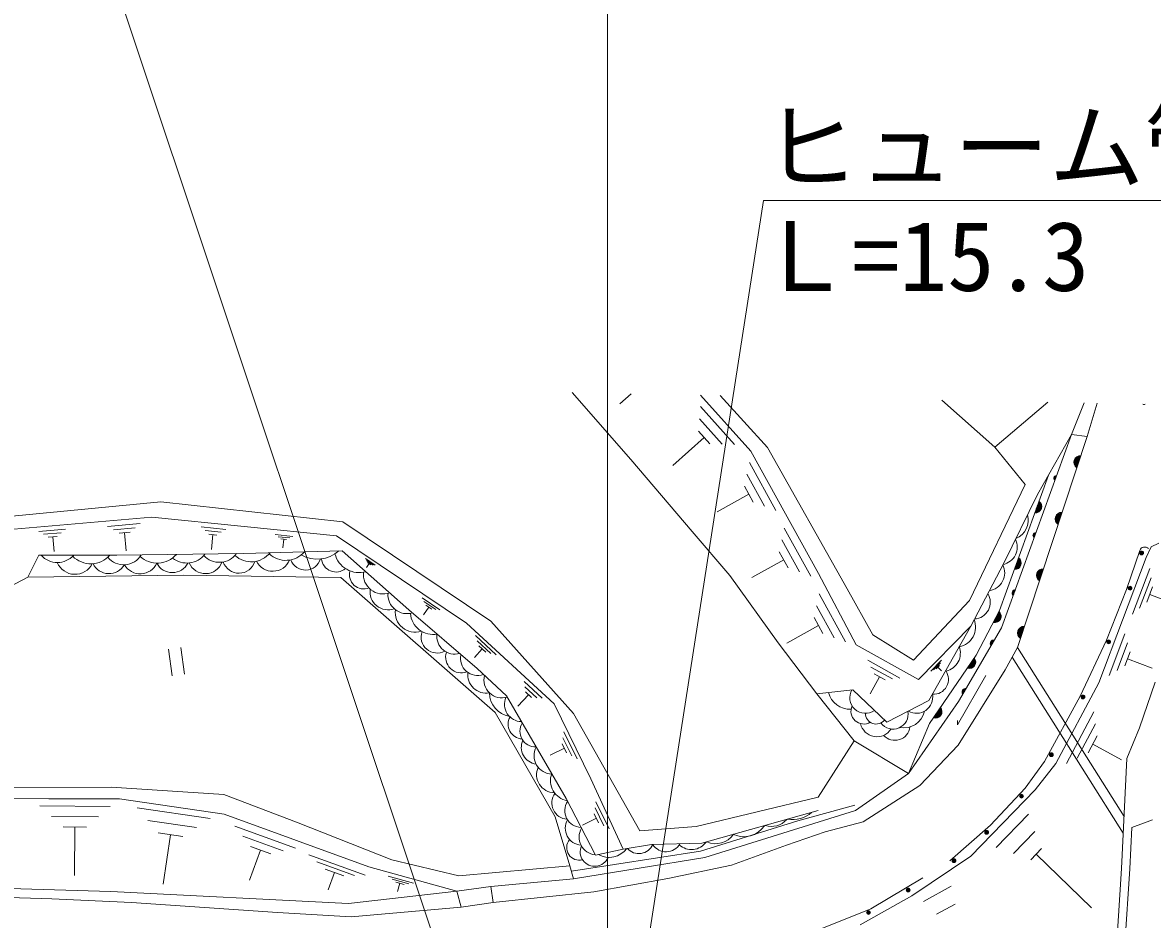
# Model space of a CAD drawing. Units: millimetres, scale not verified. Extents: x 40000 to 680000, y 20000 to 380000.
# Drawn here: x 220938 to 262499, y 285908 to 318892 of the extents above; entities that cross this region are included whole.
import ezdxf
from ezdxf.enums import TextEntityAlignment as Align

# ---------------------------------------------------------------- set-up
doc = ezdxf.new("R2010")
doc.units = ezdxf.units.MM
doc.header["$LTSCALE"] = 1000
doc.layers.add('M-BGD', color=7, linetype='Continuous', lineweight=13)
doc.layers.add('M-STR-HTXT', color=7, linetype='Continuous', lineweight=13)
doc.styles.add('ＭＳ ゴシック', font='')
doc.styles.get('ＭＳ ゴシック').set_extended_font_data('MS Gothic')

msp = doc.modelspace()

# ---------------------------------------------------------------- linework, layer by layer
at = {"layer": 'M-BGD'}
for p, q in [((241149, 305287), (243311, 302827)), ((243323, 305243), (242904, 304868)), ((247722, 303133), (245880, 305191)), ((246595, 305177), (248339, 303260)), ((245880, 304776), (247132, 303377)), ((256706, 303279), (254756, 305011)), ((258650, 304932), (256706, 303279)), ((259986, 304905), (259517, 303744)), ((260098, 303671), (260461, 304896)), ((245840, 304320), (246675, 303388)), ((245800, 303865), (246217, 303398)), ((246009, 303631), (244861, 302604)), ((259517, 303744), (256953, 296634)), ((257536, 295912), (260098, 303671)), ((258272, 301535), (259517, 303744)), ((259517, 303744), (260098, 303671)), ((250218, 298629), (247722, 303133)), ((248339, 303260), (251276, 298069)), ((257823, 301909), (256706, 303279)), ((243311, 302827), (245571, 300170)), ((247673, 302717), (248651, 300953)), ((247582, 302282), (248234, 301106)), ((256875, 297266), (258675, 302251)), ((247491, 301847), (247817, 301259)), ((255773, 297641), (257823, 301909)), ((247654, 301553), (246483, 300904)), ((257031, 299016), (258272, 301535)), ((226022, 301272), (217565, 300452)), ((232713, 300530), (226022, 301272)), ((225688, 300703), (217316, 299977)), ((232484, 300013), (225688, 300703)), ((238166, 296883), (232713, 300530)), ((221538, 300174), (222516, 300259)), ((221711, 300071), (222363, 300128)), ((224067, 300364), (225264, 300468)), ((224279, 300238), (225077, 300307)), ((224491, 300111), (224890, 300146)), ((224690, 300129), (224748, 299465)), ((227512, 300343), (228410, 300251)), ((227649, 300210), (228249, 300149)), ((227787, 300077), (228087, 300046)), ((245571, 300170), (246958, 298552)), ((248954, 300302), (249932, 298538)), ((221884, 299969), (222210, 299997)), ((222047, 299983), (222094, 299443)), ((227937, 300061), (227882, 299518)), ((230233, 300060), (230881, 299994)), ((230334, 299980), (230766, 299936)), ((230435, 299900), (230651, 299878)), ((230543, 299889), (230511, 299571)), ((237269, 296799), (232484, 300013)), ((248863, 299867), (249515, 298691)), ((262451, 299614), (262734, 299747)), ((221134, 298499), (221537, 299299)), ((221537, 299299), (224409, 299300)), ((224409, 299300), (229064, 299366)), ((229064, 299366), (232694, 299469)), ((232694, 299469), (235150, 297299)), ((248772, 299432), (249098, 298844)), ((261548, 298044), (262034, 299479)), ((262272, 299221), (262451, 299614)), ((233548, 299178), (233913, 298933)), ((233588, 299105), (233831, 298942)), ((233688, 298992), (233590, 298845)), ((233627, 299032), (233749, 298951)), ((248935, 299138), (247764, 298489)), ((255814, 296694), (257031, 299016)), ((260529, 294610), (262272, 299221)), ((218162, 296929), (221134, 298499)), ((221134, 298499), (226870, 298573)), ((226870, 298573), (232641, 298478)), ((232641, 298478), (238319, 293521)), ((246958, 298552), (248733, 296079)), ((251603, 296004), (250218, 298629)), ((262399, 298816), (261765, 297137)), ((262453, 298476), (262030, 297357)), ((251276, 298069), (252212, 296377)), ((260813, 296177), (261548, 298044)), ((262507, 298135), (262296, 297576)), ((235631, 297733), (236290, 297290)), ((235699, 297598), (236139, 297303)), ((250236, 297879), (251214, 296115)), ((253706, 295446), (255773, 297641)), ((262402, 297856), (263139, 297577)), ((235150, 297299), (237655, 295136)), ((235878, 297389), (235688, 297106)), ((235768, 297463), (235988, 297315)), ((250145, 297444), (250797, 296268)), ((256012, 295623), (256875, 297266)), ((240491, 293836), (237269, 296799)), ((241209, 293486), (238166, 296883)), ((250054, 297010), (250380, 296422)), ((237593, 296345), (238356, 295643)), ((250217, 296716), (249046, 296066)), ((252212, 296377), (253706, 295446)), ((255814, 296694), (253889, 294732)), ((254278, 293963), (255814, 296694)), ((256953, 296634), (255366, 293921)), ((261480, 296405), (260903, 294878)), ((226754, 295913), (226889, 294922)), ((237657, 296159), (238166, 295691)), ((237721, 295974), (237976, 295740)), ((248733, 296079), (250154, 294204)), ((253889, 294732), (251603, 296004)), ((257086, 295092), (257536, 295912)), ((257536, 295912), (261458, 289696)), ((259841, 294114), (260813, 296177)), ((261581, 296076), (261197, 295058)), ((226306, 295852), (226440, 294861)), ((237848, 295857), (237558, 295541)), ((254300, 293114), (256012, 295623)), ((257342, 295559), (261428, 289083)), ((261682, 295747), (261490, 295238)), ((237655, 295136), (238734, 294136)), ((252026, 295437), (253210, 294778)), ((252147, 295191), (252937, 294752)), ((254353, 295043), (254745, 295443)), ((254448, 295081), (254709, 295348)), ((254543, 295119), (254673, 295252)), ((254608, 295185), (254744, 295052)), ((255357, 292322), (257086, 295092)), ((261586, 295493), (262496, 295149)), ((252466, 294835), (252116, 294206)), ((252269, 294945), (252664, 294725)), ((256366, 294878), (255327, 293058)), ((239384, 294660), (240047, 294049)), ((239410, 294466), (239852, 294059)), ((239436, 294273), (239657, 294069)), ((250154, 294204), (251477, 294357)), ((251477, 294357), (252732, 293158)), ((258948, 291646), (260529, 294610)), ((262603, 294629), (262023, 292953)), ((238734, 294136), (240935, 290351)), ((239547, 294171), (239158, 293748)), ((241844, 291082), (240491, 293836)), ((250154, 294204), (251531, 292473)), ((252732, 293158), (254278, 293963)), ((255366, 293921), (253533, 291274)), ((258532, 291713), (259841, 294114)), ((238319, 293521), (240528, 289675)), ((243644, 289161), (241209, 293486)), ((259334, 291645), (260348, 293544)), ((253533, 291274), (254300, 293114)), ((255327, 293058), (255332, 293223)), ((259734, 291838), (260409, 293104)), ((240817, 292588), (241141, 291928)), ((240848, 292808), (241334, 291818)), ((260133, 292032), (260471, 292665)), ((262023, 292953), (261560, 291820)), ((240867, 292203), (240349, 291948)), ((240786, 292368), (240948, 292038)), ((251531, 292473), (250205, 290405)), ((253533, 291274), (251531, 292473)), ((253940, 290837), (255357, 292322)), ((260302, 292348), (261365, 291781)), ((261560, 291820), (261365, 287786)), ((257820, 290730), (258532, 291713)), ((258190, 290677), (258948, 291646)), ((243025, 288493), (241844, 291082)), ((253533, 291274), (251577, 289916)), ((224200, 290774), (216433, 290737)), ((228342, 290498), (224200, 290774)), ((251856, 289500), (253940, 290837)), ((255814, 288235), (258190, 290677)), ((256546, 289371), (257820, 290730)), ((213436, 290410), (221902, 290342)), ((221902, 290342), (224501, 290343)), ((224501, 290343), (228358, 289779)), ((231014, 289489), (228342, 290498)), ((240935, 290351), (242011, 288269)), ((242028, 290235), (242514, 289245)), ((250205, 290405), (245711, 289327)), ((249462, 289531), (251554, 290107)), ((221573, 290087), (224161, 290066)), ((222002, 289698), (223727, 289684)), ((225149, 290008), (227842, 289614)), ((228358, 289779), (233679, 287844)), ((241965, 289795), (242127, 289465)), ((241996, 290015), (242320, 289355)), ((245919, 288709), (250210, 289908)), ((251577, 289916), (246038, 288189)), ((256746, 288551), (257939, 289778)), ((222430, 289309), (223292, 289302)), ((222861, 289306), (222847, 287527)), ((225540, 289548), (227336, 289285)), ((228749, 289339), (230982, 288528)), ((234522, 288095), (231014, 289489)), ((240528, 289675), (241068, 287881)), ((242046, 289630), (241529, 289375)), ((245711, 289327), (243644, 289161)), ((245879, 288414), (249462, 289531)), ((250464, 289126), (251856, 289500)), ((255046, 288059), (256546, 289371)), ((261665, 287768), (261739, 289293)), ((261739, 289293), (262502, 289569)), ((225931, 289088), (226829, 288956)), ((226380, 289022), (226114, 287202)), ((229034, 288965), (230523, 288424)), ((249038, 288635), (250464, 289126)), ((257385, 288327), (258180, 289145)), ((229692, 288455), (229290, 287350)), ((229319, 288590), (230064, 288319)), ((242011, 288269), (243025, 288493)), ((243025, 288493), (244072, 288659)), ((244072, 288659), (245919, 288709)), ((247010, 287903), (249038, 288635)), ((258024, 288103), (258422, 288512)), ((231472, 288285), (233544, 287532)), ((231768, 288022), (233148, 287521)), ((236989, 287507), (234522, 288095)), ((241127, 287678), (245879, 288414)), ((246038, 288189), (241207, 287402)), ((253649, 286769), (255814, 288235)), ((258223, 288308), (260254, 286332)), ((232063, 287760), (232753, 287509)), ((232408, 287634), (232178, 287001)), ((233679, 287844), (236909, 286950)), ((241068, 287881), (236989, 287507)), ((241207, 287402), (241068, 287881)), ((244675, 287414), (247010, 287903)), ((261365, 287786), (261185, 285065)), ((261475, 284906), (261665, 287768)), ((234392, 287496), (235316, 287241)), ((234528, 287388), (235144, 287218)), ((234664, 287280), (234972, 287195)), ((234818, 287237), (234734, 286935)), ((241207, 287402), (238167, 287117)), ((241949, 286923), (244675, 287414)), ((252138, 286298), (254056, 287432)), ((211698, 286967), (222011, 286663)), ((224189, 286931), (218607, 287100)), ((232929, 286490), (224189, 286931)), ((236909, 286950), (232929, 286490)), ((236909, 286950), (238167, 287117)), ((237075, 286363), (236909, 286950)), ((238167, 287117), (238253, 286526)), ((238253, 286526), (241949, 286923)), ((251743, 285707), (253649, 286769)), ((254076, 286567), (255094, 287134)), ((222011, 286663), (224939, 286534)), ((224939, 286534), (230311, 286162)), ((233019, 286004), (237075, 286363)), ((238253, 286526), (237075, 286363)), ((254561, 286095), (255240, 286473)), ((230311, 286162), (233019, 286004)), ((248925, 285011), (252138, 286298))]:
    msp.add_line(p, q, dxfattribs=at)
for centre, radius in [((262101, 299386), 70), ((262101, 299386), 50), ((262101, 299386), 30), ((262101, 299386), 10), ((261678, 298093), 70), ((261678, 298093), 50), ((261678, 298093), 30), ((261678, 298093), 10), ((260890, 296115), 70), ((260890, 296115), 50), ((260890, 296115), 30), ((260890, 296115), 10), ((259943, 294091), 70), ((259943, 294091), 50), ((259943, 294091), 30), ((259943, 294091), 10), ((258781, 291969), 70), ((258781, 291969), 50), ((258781, 291969), 30), ((258781, 291969), 10), ((257684, 290443), 70), ((257684, 290443), 50), ((257684, 290443), 30), ((257684, 290443), 10), ((256403, 289110), 70), ((256403, 289110), 50), ((256403, 289110), 30), ((256403, 289110), 10), ((255203, 288068), 70), ((255203, 288068), 50), ((255203, 288068), 30), ((255203, 288068), 10), ((253513, 286990), 70), ((253513, 286990), 50), ((253513, 286990), 30), ((253513, 286990), 10), ((252056, 286160), 70), ((252056, 286160), 50), ((252056, 286160), 30), ((252056, 286160), 10)]:
    msp.add_circle(centre, radius, dxfattribs=at)
for centre, radius, start, end in [((262189, 304893), 50, 218.8256, 318.8511), ((259855, 302724), 243, 87.4076, 236.0345), ((259855, 302724), 223, 88.8581, 234.584), ((259855, 302724), 203, 90.6101, 232.832), ((259855, 302724), 183, 92.771, 230.6711), ((259855, 302724), 163, 95.5084, 227.9337), ((259855, 302724), 143, 99.1008, 224.3414), ((259855, 302724), 123, 104.0558, 219.3863), ((259855, 302724), 103, 111.4427, 211.9994), ((259855, 302724), 82.7, 124.2504, 199.1917), ((258960, 302134), 88.8, 85.0165, 235.3364), ((258960, 302134), 68.8, 89.4776, 230.8752), ((258960, 302134), 48.8, 97.9446, 222.4083), ((258960, 302134), 28.8, 122.2695, 198.0834), ((258193, 301095), 235, 265.1116, 55.1822), ((258193, 301095), 215, 266.5398, 53.754), ((258193, 301095), 195, 268.2747, 52.019), ((258193, 301095), 175, 270.4299, 49.8639), ((258193, 301095), 155, 273.1842, 47.1096), ((258193, 301095), 135, 276.8405, 43.4532), ((258193, 301095), 115, 281.9641, 38.3297), ((258193, 301095), 95.2, 289.7876, 30.5061), ((258193, 301095), 75.2, 304.0137, 16.28), ((257199, 300599), 734, 292.1496, 15.3981), ((259166, 300638), 243, 87.4076, 236.0345), ((259166, 300638), 223, 88.8581, 234.584), ((259166, 300638), 203, 90.6101, 232.832), ((259166, 300638), 183, 92.771, 230.6711), ((259166, 300638), 163, 95.5084, 227.9337), ((259166, 300638), 143, 99.1008, 224.3414), ((259166, 300638), 123, 104.0558, 219.3863), ((259166, 300638), 103, 111.4427, 211.9994), ((259166, 300638), 82.7, 124.2504, 199.1917), ((258196, 300035), 90.3, 80.3484, 240.0045), ((258196, 300035), 70.3, 83.2898, 237.0631), ((258196, 300035), 50.3, 88.6684, 231.6845), ((256862, 299609), 665, 281.9828, 25.3839), ((258196, 300035), 30.3, 101.9689, 218.384), ((222218, 299839), 806, 221.9944, 318.0405), ((223446, 299936), 947, 225.4108, 317.8343), ((224657, 299712), 760, 219.7746, 328.3412), ((225895, 299935), 924, 227.1199, 319.2124), ((226980, 299850), 836, 231.0671, 322.9362), ((228176, 299816), 775, 222.3741, 324.1957), ((229352, 299949), 887, 227.4189, 321.234), ((230624, 300005), 892, 226.6362, 319.7877), ((231775, 300340), 1182, 240.2157, 312.2509), ((233328, 299593), 932, 194.8212, 285.1336), ((262211, 299417), 188, 42.3552, 160.6422), ((222866, 299313), 713, 203.1896, 333.0715), ((224116, 299280), 654, 206.134, 329.8819), ((225264, 299283), 666, 209.7905, 335.8882), ((226445, 299298), 636, 206.8283, 333.5646), ((227662, 299276), 652, 203.2886, 339.4265), ((228899, 299254), 615, 198.937, 342.9264), ((230138, 299382), 670, 206.5641, 337.3037), ((231347, 299324), 570, 199.5401, 343.7586), ((232466, 299216), 532, 184.9625, 311.1119), ((256401, 298655), 664, 278.3037, 26.3668), ((257441, 299013), 235, 265.1116, 55.1822), ((257441, 299013), 215, 266.5398, 53.754), ((257441, 299013), 195, 268.2747, 52.019), ((257441, 299013), 175, 270.4299, 49.8639), ((257441, 299013), 155, 273.1842, 47.1096), ((257441, 299013), 135, 276.8405, 43.4532), ((257441, 299013), 115, 281.9641, 38.3297), ((257441, 299013), 95.2, 289.7876, 30.5061), ((257441, 299013), 75.2, 304.0137, 16.28), ((233482, 298578), 518, 163.3268, 292.3066), ((234198, 298601), 723, 174.2776, 289.9422), ((258480, 298561), 243, 87.4076, 236.0345), ((258480, 298561), 223, 88.8581, 234.584), ((258480, 298561), 203, 90.6101, 232.832), ((258480, 298561), 183, 92.771, 230.6711), ((258480, 298561), 163, 95.5084, 227.9337), ((258480, 298561), 143, 99.1008, 224.3414), ((258480, 298561), 123, 104.0558, 219.3863), ((258480, 298561), 103, 111.4427, 211.9994), ((258480, 298561), 82.7, 124.2504, 199.1917), ((234385, 297957), 664, 171.7155, 289.7958), ((257469, 297913), 130, 93.3918, 226.961), ((257469, 297913), 110, 97.9314, 222.4214), ((257469, 297913), 90.3, 104.8488, 215.5041), ((235079, 297852), 700, 175.9308, 287.0621), ((255921, 297569), 613, 272.8414, 31.829), ((257469, 297913), 70.3, 117.1319, 203.221), ((235368, 297197), 722, 172.0906, 288.6664), ((236045, 297230), 844, 184.5307, 280.0765), ((256698, 297060), 235, 257.2393, 47.3099), ((256698, 297060), 215, 258.6675, 45.8817), ((256698, 297060), 195, 260.4025, 44.1467), ((256698, 297060), 175, 262.5576, 41.9916), ((256698, 297060), 155, 265.3119, 39.2373), ((255252, 296660), 743, 281.2555, 21.9443), ((256698, 297060), 135, 268.9683, 35.5809), ((256698, 297060), 115, 274.0918, 30.4574), ((256698, 297060), 95.2, 281.9153, 22.6339), ((256698, 297060), 75.2, 296.1415, 8.4077), ((236184, 296288), 584, 159.6775, 298.743), ((236829, 296319), 654, 173.1963, 286.1963), ((257780, 296442), 243, 87.4076, 236.0345), ((257780, 296442), 223, 88.8581, 234.584), ((257780, 296442), 203, 90.6101, 232.832), ((257780, 296442), 183, 92.771, 230.6711), ((257780, 296442), 163, 95.5084, 227.9337), ((257780, 296442), 143, 99.1008, 224.3414), ((257780, 296442), 123, 104.0558, 219.3863), ((257780, 296442), 103, 111.4427, 211.9994), ((257780, 296442), 82.7, 124.2504, 199.1917), ((254746, 295704), 689, 283.8912, 20.3898), ((256657, 296062), 122, 75.6678, 223.6675), ((256657, 296062), 102, 78.916, 220.4193), ((256657, 296062), 82, 83.8741, 215.4611), ((256657, 296062), 62, 92.5011, 206.8342), ((256657, 296062), 42, 112.809, 186.5262), ((237077, 295551), 577, 161.1457, 291.1127), ((237669, 295500), 620, 166.5104, 290.7074), ((255765, 295369), 235, 250.6687, 40.7394), ((255765, 295369), 215, 252.0969, 39.3112), ((255765, 295369), 195, 253.8319, 37.5762), ((255765, 295369), 175, 255.9871, 35.4211), ((255765, 295369), 155, 258.7414, 32.6668), ((255765, 295369), 135, 262.3977, 29.0104), ((255765, 295369), 115, 267.5213, 23.8869), ((255765, 295369), 95.2, 275.3448, 16.0633), ((255765, 295369), 75.2, 289.5709, 1.8372), ((237992, 294910), 680, 173.3414, 279.9403), ((238567, 294711), 656, 165.2231, 287.4326), ((254444, 294740), 553, 266.1995, 35.4402), ((251382, 294468), 829, 194.9482, 272.2431), ((251940, 294063), 574, 149.4852, 305.5457), ((255638, 294267), 138, 85.3089, 214.0263), ((255638, 294267), 118, 90.0798, 209.2554), ((255638, 294267), 97.8, 97.2396, 202.0957), ((255638, 294267), 77.8, 109.7122, 189.623), ((238987, 294238), 874, 180.1003, 260.7844), ((239308, 293824), 643, 157.4649, 268.3186), ((253823, 294082), 594, 239.5888, 10.6881), ((251886, 293570), 476, 155.9825, 299.7223), ((252337, 293488), 396, 179.8649, 321.2756), ((252960, 293461), 554, 216.2464, 10.29), ((253359, 293719), 768, 258.534, 348.2709), ((254523, 293548), 235, 250.6687, 40.7394), ((254523, 293548), 215, 252.0969, 39.3112), ((254523, 293548), 195, 253.8319, 37.5762), ((254523, 293548), 175, 255.9871, 35.4211), ((254523, 293548), 155, 258.7414, 32.6668), ((254523, 293548), 135, 262.3977, 29.0104), ((254523, 293548), 115, 267.5213, 23.8869), ((254523, 293548), 95.2, 275.3448, 16.0633), ((254523, 293548), 75.2, 289.5709, 1.8372), ((239346, 293089), 545, 150.9392, 265.816), ((239799, 292823), 566, 147.6543, 272.6975), ((252366, 293243), 618, 192.4199, 327.6463), ((253024, 293058), 562, 222.8559, 352.3413), ((239910, 292240), 626, 155.925, 262.4305), ((240429, 291926), 675, 151.8226, 268.5292), ((240512, 291232), 666, 156.035, 269.1304), ((241101, 291010), 746, 159.7159, 260.2051), ((241000, 290187), 594, 143.5425, 266.8384), ((241494, 289906), 613, 145.8432, 268.8085), ((249263, 290637), 1061, 260.0925, 311.1307), ((241518, 289256), 617, 149.8338, 266.4073), ((247476, 289843), 895, 244.3515, 326.8716), ((248482, 290077), 750, 252.4568, 318.7664), ((242056, 288933), 647, 149.5854, 265.0664), ((246435, 289490), 800, 245.7008, 325.5224), ((241418, 288547), 464, 140.4705, 285.1736), ((241982, 288394), 532, 156.0903, 337.4669), ((242513, 289002), 812, 240.8568, 323.1136), ((243607, 288895), 566, 221.7618, 335.5585), ((244609, 288988), 592, 214.2499, 329.4348), ((245543, 289138), 662, 227.3806, 324.5834)]:
    msp.add_arc(centre, radius, start, end, dxfattribs=at)
at = {"layer": 'M-STR-HTXT'}
for p, q in [((242456, 277739), (242456, 342417)), ((238584, 277674), (223263, 323581)), ((242508, 275813), (248198, 312343)), ((274424, 312343), (248198, 312343))]:
    msp.add_line(p, q, dxfattribs=at)

# ---------------------------------------------------------------- texts
at = {"layer": 'M-STR-HTXT', "style": 'ＭＳ ゴシック'}
for s, p in [('ヒューム管Φ200', (248198, 312265)), ('Ｌ=15.3', (247955, 308253))]:
    msp.add_text(s, height=2566, dxfattribs=at).set_placement(p, align=Align.BOTTOM_LEFT)

doc.saveas('drawing.dxf')
